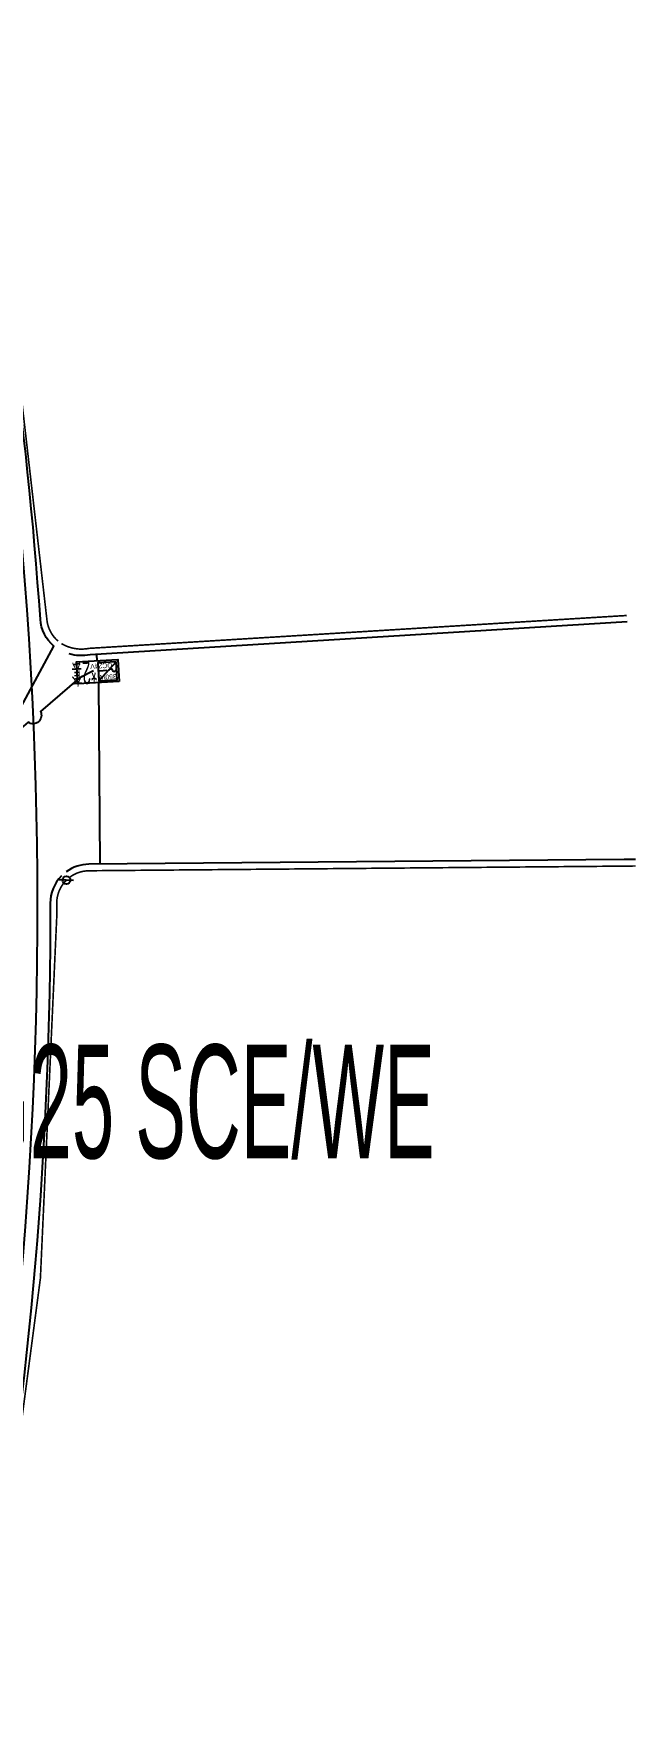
# Model space of a CAD drawing. Header units: inches. Extents: x -187843 to 1582678, y -554589 to 1835338.
# Drawn here: x 1545181 to 1563763, y -327498 to -275657 of the extents above; entities that cross this region are included whole.
import ezdxf
from ezdxf.lldxf.tags import DXFTag

# ---------------------------------------------------------------- set-up
doc = ezdxf.new("R2010")
doc.units = ezdxf.units.IN
doc.header["$MEASUREMENT"] = 0
doc.layers.get('0').update_dxf_attribs({"color": 253})
for name, color, linetype in [('0-LIGHT-TXT', 90, 'Continuous'), ('0-SL01', 1, 'Continuous'), ('0-开关电源', 3, 'Continuous'), ('LT-220V', 5, 'Continuous'), ('LT-24V', 4, 'Continuous')]:
    doc.layers.add(name, color=color, linetype=linetype)
doc.styles.add('SMDEI', font='smsim.shx', dxfattribs={"width": 0.75, "bigfont": 'smfs.shx'})
doc.styles.get("Standard").update_dxf_attribs({"font": 'arial.ttf'})
tags = doc.linetypes.add('SL01_LINE', pattern='A,0.3,-0.3,["SL01",Standard,S=0.2,R=-0.1,X=-0.1,Y=-0.1],-1.2', length=1.8).pattern_tags.tags
tags[6] = DXFTag(74, 10)

# ---------------------------------------------------------------- blocks, each defined once
blk = doc.blocks.new('LEDDR01')
at = {"layer": '0-开关电源'}
for p, q in [((-224, 0), (224, 448)), ((19, 205), (198, 205))]:
    blk.add_line(p, q, dxfattribs=at)
blk.add_lwpolyline([(-224, 0), (224, 0), (224, 448), (-224, 448)], close=True, dxfattribs=at)
for centre, start, end in [((-171, 187), 19.4712, 160.5288), ((-81, 219), 199.4712, 340.5288)]:
    blk.add_arc(centre, 47.5, start, end, dxfattribs=at)
at = {"color": 3}
for s, p in [('350W', (-219, 302)), ('DC24V', (-122, 21))]:
    blk.add_text(s, height=120, dxfattribs=at).set_placement(p)
blk = doc.blocks.new('分割')
at = {"layer": 'LT-220V'}
blk.add_lwpolyline([(-168, 141), (166, -144)], dxfattribs=at)
blk.add_circle((0, 0), 121, dxfattribs=at)

msp = doc.modelspace()

# ---------------------------------------------------------------- linework, layer by layer
at = {"layer": '0-LIGHT-TXT', "color": 7}
msp.add_lwpolyline([(1547818, -295625), (1546540, -295697), (1546503, -295026), (1547780, -294954)], close=True, dxfattribs=at)
at = {"layer": '0-SL01', "linetype": 'SL01_LINE', "const_width": 50}
for points in [[(1545933, -294382, -0.200801), (1545587, -293692, 0.208142), (1497852, -201812, 0.208142)], [(1563468, -293593), (1546899, -294606, -0.184922), (1546039, -294461, 0.43069)], [(1546290, -301665, -0.161104), (1546885, -301462), (1563388, -301319), (1563738, -301315)], [(1545893, -302903, 0.000934), (1545893, -302463, -0.200801), (1546191, -301751)], [(1523830, -369122, 0.16794), (1534008, -356853, 0.107676), (1545893, -302903, 0.107676)]]:
    msp.add_lwpolyline(points, format="xyb", dxfattribs=at)
at = {"layer": 'LT-220V'}
for points in [[(1513085, -217268, -0.228156), (1543311, -325147)], [(1547030, -295295), (1546580, -295527), (1545391, -296552, -0.801614), (1545011, -296879), (1544582, -297249)]]:
    msp.add_lwpolyline(points, format="xyb", dxfattribs=at)
at = {"layer": 'LT-24V', "color": 4}
for points in [[(1543350, -299100), (1544378, -297190, 0.6302), (1544725, -296546), (1545807, -294537, -0.201872), (1545388, -293706, 0.035106), (1542872, -275711)], [(1563480, -293792), (1546925, -294805, -0.119508), (1546274, -294776, -0.119508)], [(1563736, -301115), (1563386, -301119), (1546883, -301262, 0.155955), (1546189, -301491, 0.155955)], [(1546038, -301620, 0.197201), (1545693, -302464, -0.042881), (1543818, -324564), (1543689, -324543)]]:
    msp.add_lwpolyline(points, format="xyb", dxfattribs=at)
for points in [[(1547141, -294990), (1547129, -294792)], [(1547178, -295661), (1547227, -301259)]]:
    msp.add_lwpolyline(points, dxfattribs=at)

# ---------------------------------------------------------------- block references
at = {"layer": '0-开关电源', "color": 3, "xscale": 1.249999999999999, "yscale": 1.249999999999999, "zscale": 1.249999999999999, "rotation": 183.2148302302776}
msp.add_blockref('LEDDR01', (1547443, -295035), dxfattribs=at)
at = {"layer": 'LT-220V', "rotation": 217.8648854277507}
msp.add_blockref('分割', (1546191, -301751), dxfattribs=at)

# ---------------------------------------------------------------- texts
at = {"layer": '0-LIGHT-TXT', "color": 7, "style": 'SMDEI', "width": 0.5}
msp.add_text('*2套', height=700, rotation=183.2148, dxfattribs=at).set_placement((1547105, -294992))
msp.add_text('N11~N15 WDZA YJY3*4 JDG25 SCE/WE', height=3500, dxfattribs=at).set_placement((1513784, -310323))

doc.saveas('drawing.dxf')
